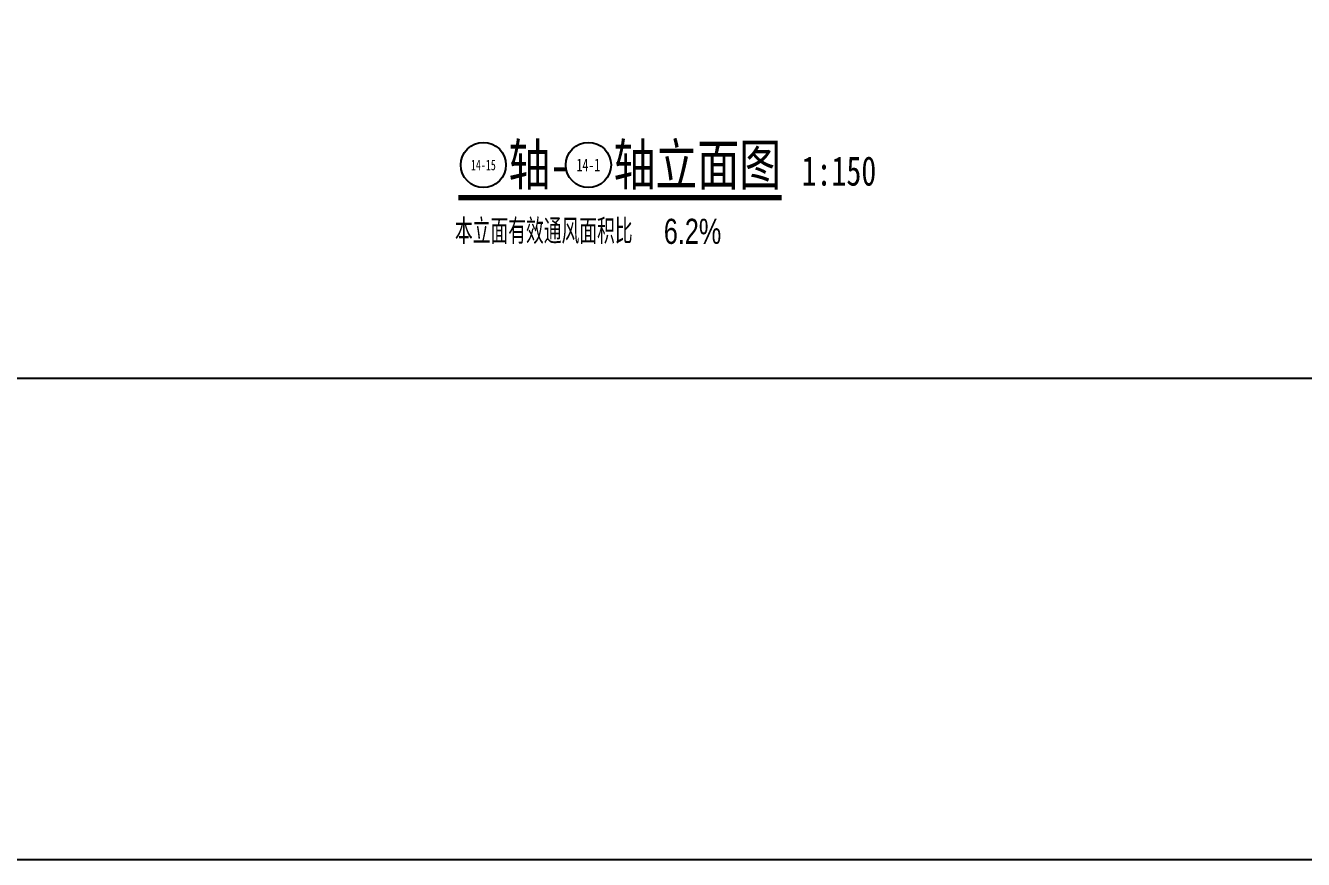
# Model space of a CAD drawing. Extents: x -483182 to 812890, y -390528 to -214858.
# Drawn here: x 282836 to 309540, y -343892 to -326478 of the extents above; entities that cross this region are included whole.
import ezdxf
from ezdxf.enums import TextEntityAlignment as Align

# ---------------------------------------------------------------- set-up
doc = ezdxf.new("R2010")
doc.units = 0
doc.header["$LTSCALE"] = 1000
doc.header["$MEASUREMENT"] = 0
for name, color, linetype in [('02-TEXT_标注', 130, 'Continuous'), ('DIM_SYMB', 3, 'Continuous'), ('建-标注-文本', 254, 'Continuous')]:
    doc.layers.add(name, color=color, linetype=linetype)
doc.layers.add('04-不打印_辅助线', color=165, linetype='Continuous', plot=False)
doc.styles.add('_TCH_LABEL', font='ros.shx', dxfattribs={"width": 0.75, "bigfont": 'jd.shx'})
doc.styles.get("Standard").update_dxf_attribs({"font": 'STXIHEI_0.TTF', "width": 0.75})

msp = doc.modelspace()

# ---------------------------------------------------------------- linework, layer by layer
msp.add_lwpolyline([(-52242.7, -343891.9), (501855.5, -343891.9), (501855.5, -214857.7), (-52242.7, -214857.7)], close=True)
at = {"layer": '04-不打印_辅助线'}
msp.add_lwpolyline([(222241, -333841.9), (364891, -333841.9), (364891, -294391.9), (222241, -294391.9)], close=True, dxfattribs=at)
at = {"layer": 'DIM_SYMB', "const_width": 105}
msp.add_lwpolyline([(291877.6, -330071.8), (298633.2, -330071.8)], dxfattribs=at)
at = {"layer": '建-标注-文本'}
for centre in [(292402.6, -329389.3), (294597.7, -329389.3)]:
    msp.add_circle(centre, 472.5, dxfattribs=at)

# ---------------------------------------------------------------- texts
at = {"layer": '02-TEXT_标注', "style": '_TCH_LABEL', "width": 0.75}
for s, height, p in [('本立面有效通风面积比', 520.93, (291809.3, -331037.1)), ('6.2%', 525, (296174.1, -331037.1))]:
    msp.add_text(s, height=height, dxfattribs=at).set_placement(p)
at = {"layer": '建-标注-文本', "width": 0.75}
for s, height, p in [('轴', 856.3, (292927.6, -329809.3)), ('轴立面图', 856.28, (295122.7, -329809.3)), ('1:150', 611.63, (299053.2, -329819.7)), ('-', 856.3, (293787.3, -329809.3))]:
    msp.add_text(s, height=height, dxfattribs=at).set_placement(p)
at = {"layer": '建-标注-文本'}
for s, height, width, p, p2 in [('14-15', 222.55, 1.171668, (292141.9, -329500.6), (292663.4, -329500.6)), ('14-1', 271.51, 1.173333, (294348.9, -329525.1), (294846.6, -329525.1))]:
    msp.add_text(s, height=height, dxfattribs=dict(at, width=width)).set_placement(p, p2, align=Align.FIT)

doc.saveas('drawing.dxf')
